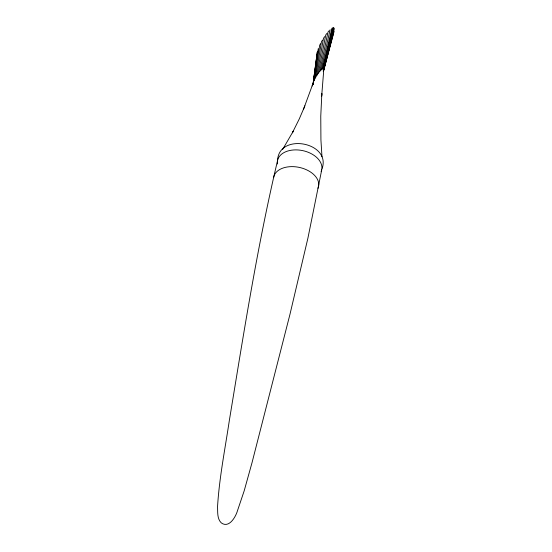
<?xml version="1.0" encoding="UTF-8"?>
<svg xmlns="http://www.w3.org/2000/svg" width="552" height="552" viewBox="0 0 552 552"><rect width="100%" height="100%" fill="white"/><g stroke="black" fill="none" stroke-linecap="round" stroke-linejoin="round"><path stroke-width="0.83" d="M277.345 164.034L277.359 162.992A22.577 14.821 11.9 0 1 302.261 150.523A22.577 14.821 11.9 0 1 321.14 171.624M323.596 72.084L321.671 96.096L321.844 93.55L320.767 116.168L320.926 139.911L321.982 156.733M313.274 84.663L313.136 83.38M323.734 70.118L334.395 28.49M313.087 83.945L317.221 52.336M313.129 83.407L317.441 51.239M313.136 84.366L315.965 63.259M316.192 61.569L316.531 59.036M316.758 57.346L317.103 54.814M313.481 81.993L318.29 48.555M322.43 40.103L321.416 41.883L315.716 77.17L317.007 75.031L323.5 38.336L324.617 36.618M321.733 169.774L307.926 238.091L289.966 314.336L252.057 462.562L244.191 490.818L237.484 510.71C235.725 516.844 229.052 528.699 221.235 522.847C216.998 518.625 217.812 512.063 217.55 506.653C219.303 477.666 225.057 449.114 229.342 420.445C243.68 333.684 257.17 246.675 277.449 161.046M322.202 168.353C330.945 142.257 279.326 132.632 277.587 160.004M317 75.051L318.394 73.023L325.749 34.976L326.887 33.437M323.741 70.09L323.596 70.794L334.105 31.381M330.124 29.718L321.085 69.911L321.678 69.366M332.697 27.779L323.065 68.62L323.741 69.117M321.671 69.386L322.209 68.972L331.945 28.2M333.332 27.6L323.065 68.62L333.829 27.662M323.237 70.283L323.879 67.82M323.265 71.608L333.18 34.189M313.26 82.752L313.488 81.972M323.362 71.574L323.596 70.766M303.372 109.641L312.673 84.394M312.108 86.043L312.977 83.497M304.904 105.825L299.281 118.928L292.36 132.846L293.271 131.162L282.638 149.433M313.784 81.151L314.171 80.199M314.164 80.226L314.619 79.219M320.484 43.642L319.642 45.367L314.619 79.246L315.716 77.142M318.387 73.05L319.787 71.263M329.095 30.781L328.012 32.03L319.78 71.291L321.091 69.883M322.209 69L323.072 68.6M273.626 177.613A22.908 14.69 11.9 0 1 300.198 167.608A22.908 14.69 11.9 0 1 317.98 188.315"/></g></svg>
